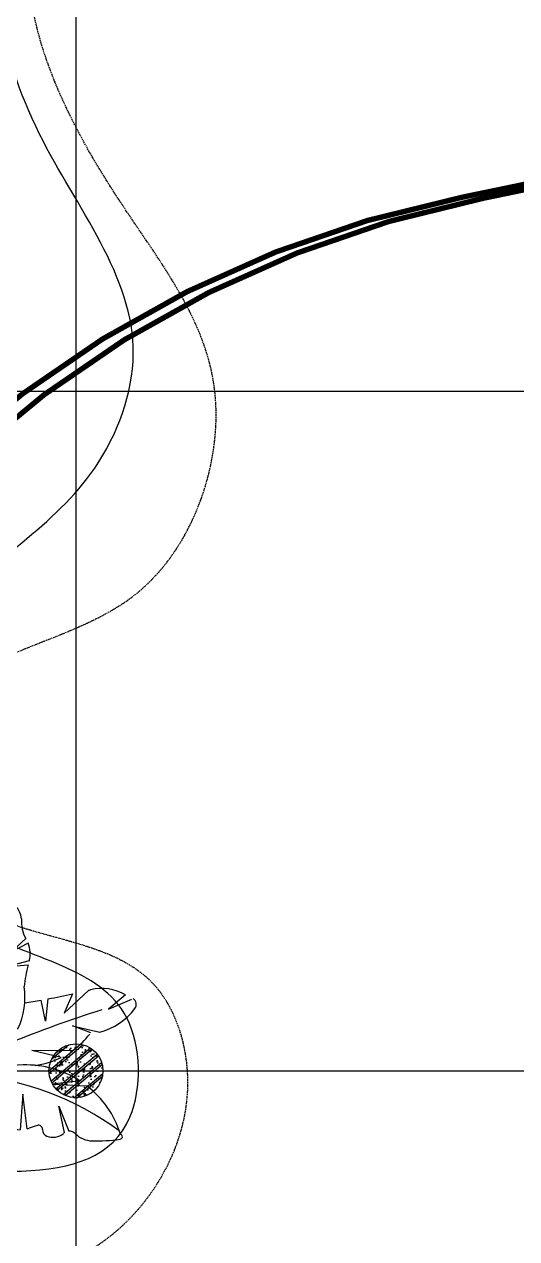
# Model space of a CAD drawing. Header units: millimetres. Extents: x -1030105 to 906887, y -616134 to 1220667.
# Drawn here: x -95770 to -91212, y 547140 to 558393 of the extents above; entities that cross this region are included whole.
import ezdxf
from ezdxf.enums import TextEntityAlignment as Align

# ---------------------------------------------------------------- set-up
doc = ezdxf.new("R2010")
doc.units = ezdxf.units.MM
doc.header["$MEASUREMENT"] = 0
for name, pattern in [('CENTER', [2, 1.25, -0.25, 0.25, -0.25]), ('DASH', [0.35, 0.25, -0.1]), ('DASHED', [0.75, 0.5, -0.25])]:
    doc.linetypes.add(name, pattern=pattern)
for name, color, linetype in [('A-Column', 4, 'Continuous'), ('A-Furniture', 143, 'Continuous'), ('A-Tree', 98, 'Continuous'), ('XR-BC-zColumn$0$LBC - BEACH CLUB - 240809 DG Rev$0$LBC - BEACH CLUB - COLUMN$0$Col 2FL$0$Col 2FL$0$S-Hatch', 8, 'Continuous')]:
    doc.layers.add(name, color=color, linetype=linetype)
doc.styles.add('Arial_Bold', font='arialbd.ttf')

# ---------------------------------------------------------------- blocks, each defined once
blk = doc.blocks.new('FUR')
at = {"layer": 'A-Furniture', "color": 8, "linetype": 'DASH', "lineweight": 9, "ltscale": 1000, "const_width": 50}
blk.add_lwpolyline([(-33574.116996225, 38198.03701352875), (-3.274180926382542e-10, 38211.88251353393), (0, 0), (-7049.126603505938, -1.164153218269348e-10, -0.3011393681377011), (-23981.73349209089, -18888.11748647457), (-49064.43265007329, -18888.11748647457, -0.06124952190979967), (-52473.9447657284, -15923.13210822688), (-52473.9447657284, -15923.13210822688, -0.127607782766149), (-56769.0085550223, -7888.247632739716), (-57047.06649999994, -6235.426486474578, -0.1924218543560013), (-53256.03130311794, 9916.925028712954), (-55726.52506250713, 11649.12232822133, -0.09220963238652186), (-52805.8425345454, 17542.93784715806, -0.09579334497253111), (-54512.04080293298, 23938.01559452759, -0.1077169431674273), (-53957.97341630229, 28268.68321032356, -0.2285839789093287), (-47025.84992466056, 33492.16687116434, 0.2045490622853214), (-42688.61020563537, 36230.61212708103, 0.1311708844373413), (-42047.51066320275, 38025.4441493589, -0.3035398224954187), (-39524.66233420366, 41042.55836063065, -0.3273425619805889)], format="xyb", close=True, dxfattribs=at)
at = {"layer": 'A-Furniture'}
blk.add_spline([(-46363.2046159654, 38182.85801342491), (-48352.45049999998, 38723.47072861483), (-50738.45049999998, 38177.97072861483), (-51361.95049999998, 36516.97072861483), (-50932.45049999998, 34079.47072861483), (-50064.45049999998, 32040.47072861483), (-50421.45049999998, 30984.47072861483), (-51847.95049999998, 29642.97072861483), (-52520.45049999998, 28301.97072861483), (-51538.45049999998, 26725.97072861483), (-50124.45049999998, 25889.47072861483), (-50094.95049999998, 24970.97072861483), (-52639.45049999998, 24598.97072861483), (-55764.95049999998, 24190.97072861483), (-58101.45049999998, 22242.47072861483), (-58906.45049999998, 18981.47072861483), (-56698.45049999998, 16186.47072861483), (-53354.95049999998, 16334.47072861483), (-51777.45049999998, 19442.47072861483), (-50750.45049999998, 19799.47072861483), (-49707.95049999998, 18980.47072861483), (-48063.95049999998, 17525.97072861483), (-44521.95049999998, 19754.47072861483), (-45333.45049999998, 23058.97072861483), (-45063.45049999998, 25559.47072861483), (-44006.95049999998, 26674.97072861483), (-42619.95049999998, 29779.47072861483), (-44288.45049999998, 31022.47072861483), (-44768.45049999998, 31763.97072861483), (-44666.95049999998, 32855.97072861483), (-43949.45049999998, 34829.47072861483), (-44667.45049999998, 36917.97072861483), (-46363.20461596519, 38182.85801342502)], degree=3, dxfattribs=at)
at = {"layer": 'A-Furniture', "color": 8, "linetype": 'DASH', "ltscale": 50}
blk.add_spline([(-50565.95049999998, 37158.97072861483), (-51007.95049999998, 36018.47072861483), (-50216.45049999998, 33498.97072861483), (-49314.45049999998, 31732.97072861483), (-50013.95049999998, 29838.47072861483), (-51872.95049999998, 28826.97072861483), (-52222.45049999998, 28146.47072861483), (-51693.45049999998, 27010.97072861483), (-49882.95049999998, 26208.47072861483), (-49561.45049999998, 25206.47072861483), (-50398.45049999998, 23780.47072861483), (-53858.45049999998, 23927.97072861483), (-55624.95049999998, 23970.97072861483), (-58351.95049999998, 20316.47072861483), (-57893.95049999998, 17233.97072861483), (-55903.95049999998, 16634.97072861483), (-53916.45049999998, 17057.97072861483), (-52627.95049999998, 18970.97072861483), (-51723.95049999998, 19729.47072861483), (-50443.95049999998, 19895.47072861483), (-49094.45049999998, 18897.47072861483), (-47842.95049999998, 18106.47072861483), (-46007.95049999998, 18156.47072861483), (-44971.95049999998, 19467.47072861483), (-45615.95049999998, 21674.97072861483), (-45842.45049999998, 25105.97072861483), (-44013.45049999998, 27179.97072861483), (-43513.95049999998, 29135.47072861483), (-44916.45049999998, 31443.97072861483), (-45133.45049999998, 32868.97072861483), (-44396.45049999998, 34640.47072861483), (-45721.95049999998, 37012.97072861483), (-47384.45049999998, 37836.47072861483), (-50304.45049999998, 37553.97072861483), (-50565.95049999998, 37158.97072861483)], degree=3, dxfattribs=at)
blk = doc.blocks.new('CAYMB 10')
at = {"layer": 'A-Tree', "color": 8}
for p, q in [((238.715650649654, 579.6182638052269), (176.2852105110796, 621.9426230803365)), ((186.5644689614419, 644.1267185458564), (238.715650649654, 579.6182638052269)), ((-325.4732582218421, 543.3802454902325), (-294.8787547032553, 403.6489095685538)), ((-294.8787547032553, 403.6489095685538), (-296.0700989094476, 533.3855430782423)), ((338.564589164569, 539.16627220792), (273.4787241728045, 478.8985422675032)), ((273.4787241728045, 478.8985422675032), (351.6973314038187, 519.0277307261131)), ((-504.6410117267806, 410.2891123816371), (-367.1667000502202, 382.5110154846916)), ((354.6887124035857, 436.4759908806882), (256.0971874112147, 409.436666262045)), ((256.0971874112147, 409.436666262045), (349.4150796181493, 417.0474113345845)), ((-367.1667000502202, 382.5110154846916), (-497.7112205417216, 381.2806026079925)), ((95.00687250689953, 345.8953323567985), (183.0947374099342, 263.5667217111913)), ((183.0947374099342, 263.5667217111913), (84.90115182858426, 315.0707048501936)), ((516.8202095194138, 194.1048419061699), (628.9105254643946, 299.2352224754868)), ((555.2693992947607, 282.7517265723436), (516.8202095194138, 194.1048419061699)), ((-382.8970907971379, 224.2380090198712), (-266.6688206082326, 269.7755907949759)), ((-266.6688206082326, 269.7755907949759), (-353.1145183928893, 206.6125474648434)), ((-5.726964698173106, 153.5171867363388), (-4.586229609965812, 268.6250645958353)), ((-5.726964698173106, 153.5171867363388), (16.58627978124423, 245.8723320083227)), ((429.9125403692451, 155.9008114330354), (410.6450369797385, 254.5554818508099)), ((441.2394350631512, 260.0119577894802), (429.9125403692451, 155.9008114330354)), ((800.4230135336256, 279.0056476828177), (721.9223257167323, 211.4703137571923)), ((721.9223257167323, 211.4703137571923), (830.1820690810855, 258.7901719139772)), ((-239.0395701728121, 125.7578780322219), (-83.30427484225947, 169.3706028317101)), ((-83.30427484225947, 169.3706028317101), (-230.1945371221227, 108.2228984822286)), ((224.8104241719266, 121.1698715304956), (287.8681593717483, 92.92873885919107)), ((302.5589965510007, 121.1698715304956), (224.8104241719266, 121.1698715304956)), ((639.1660111839155, 102.2385455899639), (555.0595933263976, 135.0622490113601)), ((555.0595933263976, 135.0622490113601), (681.5390205197909, 106.4200763733825)), ((367.3390138906543, 20.45014999277191), (557.821376568143, 22.51869702967815)), ((502.3600309251924, -11.08403195551364), (367.3390138906543, 20.45014999277191)), ((-204.9676791954407, -61.71889313741121), (-183.3013383952493, -52.44190028059529)), ((-183.3013383952493, -52.44190028059529), (-178.1426882858214, -114.288502944808)), ((-178.1426882858214, -114.288502944808), (-159.5715427216055, -40.07258242834359)), ((-204.9676791954407, -122.5347193139023), (-266.8714977428608, -81.30365087109385)), ((-204.196477882826, -127.3310654973029), (-204.9676791954407, -61.71889313741121)), ((143.0218579590146, -218.2304025689373), (207.4288874103659, -149.7314513499732)), ((207.4288874103659, -149.7314513499732), (167.9309039485815, -248.3851391418721)), ((592.8495588197547, -119.3980054862914), (461.1993036085332, -135.8390776687302)), ((461.1993036085332, -135.8390776687302), (620.7195718503935, -142.2139893168933)), ((325.6233271286619, -180.9892968822387), (312.6852061285172, -346.4441596715478)), ((344.8166955182969, -342.6124404388829), (325.6233271286619, -180.9892968822387)), ((-292.6647569071356, -369.9211299706367), (-256.5541889067972, -263.7511294005672)), ((-256.5541889067972, -263.7511294005672), (-248.3003521786304, -362.705690089264)), ((492.4860668478213, -236.5587992064538), (537.8115905059676, -353.2512321577524)), ((517.8181643989083, -359.7277302780421), (492.4860668478213, -236.5587992064538)), ((-154.7948591960012, -416.325845527288), (30.13723149732687, -306.0206752118538)), ((30.13723149732687, -306.0206752118538), (-145.4918600437231, -469.1739831443992)), ((222.3969005242834, -408.9304565185448), (169.1895109322213, -434.5251517113065)), ((169.1895109322213, -434.5251517113065), (226.6550938068394, -441.4842379083857)), ((-3.263954783440568, -548.2255597366602), (54.47138149777311, -483.1484652950312)), ((54.47138149777311, -483.1484652950312), (2.097332070159609, -573.529118141334)), ((130.9501344540622, -580.3950924625387), (235.0827775355865, -635.3031904057134)), ((235.6481149397878, -606.5453954523546), (130.9501344540622, -580.3950924625387)), ((172.6658212160692, -726.2650370134506), (223.3993703480519, -774.2839783391682)), ((227.2855263771635, -743.4153645457118), (172.6658212160692, -726.2650370134506))]:
    blk.add_line(p, q, dxfattribs=at)
for centre, radius, start, end in [((-871.4777567913261, 608.5862301258021), 1129.855552588643, 330.67245302648, 3.641032922973614), ((779.4988287719461, 355.9101373694721), 659.2722902632004, 146.0189635815314, 154.0763021309827), ((209.9180833415012, 616.2268724779133), 110.5597618613785, 7.543113912344272, 78.04736568714452), ((779.4988287719461, 355.9101373694721), 659.2722902632004, 156.201305661175, 167.6168316650024), ((478.4198393823172, 616.0173225902254), 159.5793688367412, 174.706298392514, 208.7889803306433), ((-221.7666346176411, 462.5324904182926), 287.6582760387117, 161.2205659913778, 190.4639080002395), ((-484.4715234372707, -269.5221160924993), 824.7155909276798, 78.82497402445534, 90.66972910121446), ((-484.4715234372707, -269.5221160924993), 824.7155909276798, 67.69490835147803, 76.79451232428683), ((236.755102414405, 470.2114022054593), 122.6638091375199, 344.0084059050306, 22.93603431214617), ((-1459.690843628166, -1138.771680419974), 1923.468895043192, 36.70351893037481, 57.46954700200074), ((-338.8007119102695, 239.5967835061019), 304.0756695246674, 15.84499370040856, 56.61069613927844), ((-1542.902939352862, 865.8081009959569), 1718.446344457842, 342.7300337644285, 347.6168316650025), ((1039.005968139434, 240.2970391763374), 711.882214688397, 165.6238916327764, 173.8497337395827), ((1039.005968139434, 240.2970391763374), 711.882214688397, 164.0084059050306, 164.110091381332), ((-221.7666346176411, 462.5324904182926), 287.6582760387117, 196.4070659168597, 234.1870524300158), ((1704.152454995899, -143.6701514924644), 1681.908795261614, 162.7300337644285, 163.0792001669171), ((41.96888153787586, 347.6667464350467), 91.73312292712151, 195.8449937004085, 230.5605807165402), ((1704.152454995899, -143.6701514924644), 1681.908795261614, 164.0749999253743, 168.4283775462131), ((-12.67507818593003, 267.2108032992692), 347.4197398351678, 335.1427602876785, 8.16711169028393), ((-209.9366539784678, 3822.649371958105), 3621.659239046866, 280.358138861941, 282.1977283526998), ((-209.9366539784678, 3822.649371958105), 3621.659239046866, 283.3980360557906, 283.548294695203), ((690.6355624774296, 85.37655267835362), 222.5882091254535, 60.44681838818225, 103.548294695203), ((-320.7347799850104, 322.0762417442747), 115.8636308787558, 233.2324526345538, 237.5887007438244), ((-231.766255730181, 14.88319813268026), 339.1680436945305, 47.95141662230789, 50.56058071654016), ((-231.766255730181, 14.88319813268026), 339.1680436945305, 354.6007765778234, 42.92545712248191), ((-209.9366539784678, 3822.649371958105), 3621.659239046866, 278.6352431112115, 279.8664868686059), ((817.511440649323, 234.4921467081294), 32.59454687060725, 323.1476556933032, 55.43795290225658), ((-320.7347799850104, 322.0762417442747), 115.8636308787558, 255.9290285283741, 267.0909563796757), ((-315.6195761270646, 151.8575429006014), 55.60237919803038, 24.20546519525691, 101.4053945023518), ((128.8901085334655, 351.6790820074966), 431.7552997689148, 204.2054651952569, 211.5513251737923), ((2261.033439234685, -4819.460737201036), 5267.70064518032, 107.3413043199353, 112.3058230292931), ((607.9519777596288, 391.5614522692631), 294.4837128093322, 284.4707032040494, 323.1476556933032), ((128.8901085334655, 351.6790820074966), 431.7552997689148, 213.4357366631786, 237.8386598974236), ((-12.67507818593003, 267.2108032992692), 347.4197398351678, 286.683821417299, 329.8909765086365), ((329.4013005118468, 336.9554401499918), 388.6466217139611, 305.996232287867, 321.8459668997995), ((0, -337.7482491607079), 337.7482491607315, 71.72741072522271, 118.1939077791721), ((-895.072876284481, 1238.599255244713), 1606.842570017603, 281.5142955742673, 307.8151157708742), ((-406.6215687962249, 153.821227927343), 540.2459298013857, 287.0408817533136, 341.5637966210982), ((483.4170424840122, -5395.586750178481), 5351.501479308205, 91.68041618368886, 93.97711696796304), ((339.9329093026463, -504.7281531734043), 458.5386230856771, 57.07131363646801, 91.68041618368886), ((329.4013005118468, 336.9554401499918), 388.6466217139611, 277.773074949076, 296.4251469481378), ((-8.812954175969935, -908.2365988525562), 866.563070171323, 107.2231083180989, 135.0206824451704), ((915.3737261515053, 394.3985224193311), 985.8202716685598, 210.5658740579717, 218.4214248434757), ((-19.67628685309319, -1417.423136411293), 1327.183343981249, 53.45551872566639, 85.59402888639943), ((1238.604113080713, -281.7090184199624), 1181.896966314566, 173.2496747741793, 205.5926878717474), ((339.9329093026463, -504.7281531734043), 458.5386230856771, 17.51489595105737, 52.24029725564014), ((915.3737261515053, 394.3985224193311), 985.8202716685598, 220.69477463243, 225.7555748056288), ((-587.1989607803844, -330.2680094094248), 48.89684057720707, 135.0206824451704, 258.4069812984008), ((79.12071815130184, -404.8095753640519), 233.6527065375773, 157.0771258813028, 182.7473181073303), ((312.6159168867161, -337.5196654610336), 100.6384510239315, 159.0815244804994, 190.5200611703198), ((312.7370421675732, -224.3457737795543), 122.0983968953165, 225.7555748056288, 269.9756754678196), ((651.7176895141893, -1169.165985498577), 881.6909792928842, 107.1012602260706, 109.7368665715743), ((397.8620837506605, -344.0600182445487), 18.41667423347537, 357.8127589799344, 107.1012602260706), ((-462.6810181882756, 308.0949123103055), 699.0073552476517, 259.5557244193585, 284.0769776521867), ((-1074.81847715273, -595.1679378441186), 1310.515980647398, 8.169963742111003, 10.52006117031982), ((312.7370421675732, -224.3457737795543), 122.0983968953165, 285.2068583583672, 289.7368665715742), ((448.4678145552462, -345.9928085939027), 32.22595276001595, 177.8127589799344, 248.0460523007279), ((464.4035032119573, -306.4591387975961), 74.85056091692964, 248.0460523007279, 310.8614180743947), ((539.8669704514614, -393.6951788552105), 40.49614069499967, 122.9882373665325, 130.8614180743947), ((539.8669704514614, -393.6951788552105), 40.49614069499967, 45.32380455527569, 92.90929492024217), ((648.6469490672171, -283.678668439039), 114.2188111092727, 225.3238045552756, 268.3173632320293), ((667.6692234594229, 363.8661339700921), 762.0429524085476, 268.3173632320293, 278.1257358594557), ((773.6529619407229, -378.4241003859788), 12.22474454553995, 278.1257358594557, 73.06873538917671), ((-1074.81847715273, -595.1679378441186), 1310.515980647398, 1.755641354297249, 6.734550152070574), ((79.12071815130184, -404.8095753640519), 233.6527065375773, 195.9900497176004, 196.058939603915), ((-89.8212527618889, -453.44103992905), 57.85051974295094, 196.058939603915, 237.7317177395325), ((56.72459466154396, -221.3440656791208), 332.3403936053967, 237.7317177395325, 259.8030533806472), ((-768.0439603001578, -588.8147328672349), 1003.695456758675, 358.9899712243594, 1.929659337987232), ((379.0376141950837, -497.4245712160482), 384.5463279646863, 191.4146135001872, 242.8877097801719), ((-768.0439603001578, -588.8147328672349), 1003.695456758675, 351.2018494907206, 357.3602215140918), ((-768.0439603001578, -588.8147328672349), 1003.695456758675, 345.5238759625545, 349.5865213171726)]:
    blk.add_arc(centre, radius, start, end, dxfattribs=at)
blk = doc.blocks.new('CÂY')
at = {"layer": 'A-Tree', "color": 8, "ltscale": 10, "xscale": 2, "yscale": 2, "zscale": 2}
blk.add_blockref('CAYMB 10', (-7240.255961537157, 39731.45873061032), dxfattribs=at)
blk = doc.blocks.new('BỐ TRÍ LAY OUT')
at = {"layer": 'A-Furniture', "color": 3}
for name, p in [('CÂY', (4286.75486311756, 4469.288343299762)), ('FUR', (48783.7433631176, 18654.71482977469))]:
    blk.add_blockref(name, p, dxfattribs=at)
blk = doc.blocks.new('*U1486')
at = {"color": 8, "linetype": 'CENTER', "ltscale": 500}
blk.add_line((-6392.643045294039, 7811.817619178139), (-6055.4829418041, 7811.817619178139), dxfattribs=at)
at = {"style": 'Arial_Bold'}
blk.add_attdef('TRUC', text='', height=2.5, dxfattribs=at).set_placement((-6401.947800032925, 7811.817619178007), align=Align.MIDDLE_CENTER)
blk = doc.blocks.new('*U1487')
at = {"color": 8, "linetype": 'CENTER', "ltscale": 500}
blk.add_line((-6401.947800033063, 7821.122373916886), (-6401.947800033064, 8224.897619178022), dxfattribs=at)
at = {"style": 'Arial_Bold'}
blk.add_attdef('TRUC', text='', height=2.5, dxfattribs=at).set_placement((-6401.947800032925, 7811.817619178007), align=Align.MIDDLE_CENTER)
blk = doc.blocks.new('TRỤC')
at = {"color": 0, "xscale": 199.9999999999901, "yscale": 199.9999999999901, "zscale": 199.9999999999901}
for name, p in [('*U1487', (1286689.560006549, -1575802.327948784)), ('*U1486', (1270336.330398289, -1511963.523835555)), ('*U1486', (1270336.330398289, -1518263.523835549))]:
    blk.add_blockref(name, p, dxfattribs=at)
blk = doc.blocks.new('KIẾN TRÚC')
h = blk.add_hatch(color=9)
h.dxf.hatch_style = 1
edge = h.paths.add_edge_path(flags=16)
edge.add_line((62281.95049999998, 27412.02927138517), (55232.82389649404, 27412.02927138505))
edge.add_arc((32545.50878812408, 30716.66293956665), 22926.72829924391, 284.53695158247865, 351.7125813344091, ccw=False)
edge.add_line((38300.21700792988, 8523.911784915952), (13217.51784992669, 8523.911784910597))
edge.add_arc((23753.10182550838, 24110.84943410289), 18813.58963585476, 227.7677182561868, 235.9442986410003, ccw=False)
edge.add_arc((7788.819823088517, 12733.3910908635), 4187.039666959467, 236.0590124962323, 322.4360737019827, ccw=False)
edge.add_arc((13873.5970987339, 18503.25729619298), 12505.26566685072, 190.8327360748526, 227.6605687844487, ccw=False)
edge.add_arc((25477.52443721271, 20792.18331255531), 24332.69085544715, 180.6832153365221, 190.991126688788, ccw=False)
edge.add_arc((3282.93561756362, 20557.21277457592), 2137.084471138149, 101.08076224722828, 181.479400931386, ccw=False)
edge.add_line((2872.204064266523, 22654.45611475036), (4986.06665855035, 23013.11448664329))
edge.add_arc((28039.69241930227, 24288.4119512235), 23088.87273861522, 153.2014320220877, 183.1663029992741, ccw=False)
edge.add_arc((10232.26976538847, 40544.64471371844), 6483.106001901682, 182.8401094538115, 244.3962742115525, ccw=False)
edge.add_arc((-6425.00274742386, 39970.86676714511), 10185.26120742048, 1.420812516492314, 26.70695635716553)
edge.add_arc((10590.58143904217, 49414.25633883046), 9292.69259551461, 144.7133172211654, 211.5754885360199, ccw=False)
edge.add_arc((-12326.15115191392, 64090.21360378864), 17935.64217367859, 328.7375359512051, 356.1899532233969)
edge.add_arc((16735.32676788772, 62308.59922571364), 11181.04393981935, 84.1243873636841, 176.9761863570094, ccw=False)
edge.add_arc((20708.98128665387, 99752.52490135818), 26473.21942281876, 263.8653720447036, 288.4869561324928)
edge.add_arc((35667.35201082098, 54479.70646712999), 21207.13938727637, 73.35106851793267, 108.03023985438841, ccw=False)
edge.add_arc((44765.46109434243, 84516.17499720305), 10177.42256554817, 252.7258710955127, 285.7130125077479)
edge.add_arc((49658.99676799333, 68415.98596348311), 6655.601145545619, 49.49953772748103, 108.7311152981473, ccw=False)
edge.add_arc((48035.04809900769, 66009.84854850778), 9545.540963997893, -2.328829575281418, 51.46764420018991, ccw=False)
edge.add_line((57572.70516659174, 65621.96975748474), (49483.50000000001, 65623.9117849106))
edge.add_line((49483.50000000001, 65623.9117849106), (62281.95049999965, 65623.9117849191))
edge.add_line((62281.95049999965, 65623.9117849191), (62281.95049999998, 27412.02927138517))
h.paths.add_polyline_path([(0, 77895.5), (64428.50000000001, 77895.5), (64428.50000000001, -0.577250000089407), (-1.792749999687658, 0.577250000089407)])
at = {"color": 3}
blk.add_blockref('TRỤC', (5188.757962470409, 8718.304113260703), dxfattribs=at)
blk = doc.blocks.new('XR-BC-zColumn$0$LBC - BEACH CLUB - 240809 DG Rev$0$LBC - BEACH CLUB - COLUMN$0$RGSERHG')
h = blk.add_hatch()
h.set_pattern_fill('1BT-01', color=8, scale=20, angle=175, pattern_type=2)
h.set_pattern_definition([(225, (-7119615, -1076695), (-141.8123164251557, 25.00533762429768), [15, -165]), (170, (-7119615, -1076695), (14.53309575937185, -152.2845582153077), [12, -132]), (275.4514, (-7119626.81769274, -1076692.91622281), (-127.279318845554, -127.2791203212298), [12.748038, -140.2284224]), (221.1842, (-7119618.48622971, -1076734.847787924), (-209.7507883188072, 51.58107015833942), [22.5, -247.5]), (271.6356, (-7119635.965459294, -1076730.54935445), (-203.20119966676, -177.7899671973613), [19.12205759999999, -210.3426]), (166.1842000000001, (-7119618.48622971, -1076734.847787924), (-203.2010608876388, -177.790125901653), [18, -198]), (196, (-7119637.538566244, -1076723.142726088), (-111.9090184227618, 90.62213634221807), [15, -165]), (141, (-7119637.538566244, -1076723.142726088), (-61.11808688085385, -140.2368603442294), [12, -132]), (246.4514, (-7119646.864312973, -1076715.590875433), (-173.0271425618234, -49.61458870558845), [12.748038, -140.2284224]), (212.5, (-7119615, -1076695), (-8.225438896689198, -66.1134581984397), [0, -130.3999999999999, 0, -134, 0, -132.5]), (182.5, (-7119615, -1076695), (-59.28874482535977, -73.99656706248861), [0, -76.39999999999999, 0, -127.4, 0, -50.5]), (142.5, (-7119570.569716465, -1076698.887146126), (-105.965058807757, 13.79894691157983), [0, -50, 0, -156, 0, -207]), (132.5, (-7119550.645822504, -1076700.630260981), (-117.9383387974469, -9.779205780565105), [0, -65, 0, -103.6, 0, -147]), (220, (-7119615, -1076695), (54.63694682335584, -65.11377766511313), []), (220, (-7119617.135315698, -1076719.406770103), (54.63694682335584, -65.11377766511313), [])])
edge = h.paths.add_edge_path()
edge.add_arc((-7119615, -1076695), 250, 0, 360)
at = {"layer": 'XR-BC-zColumn$0$LBC - BEACH CLUB - 240809 DG Rev$0$LBC - BEACH CLUB - COLUMN$0$Col 2FL$0$Col 2FL$0$S-Hatch'}
h = blk.add_hatch(dxfattribs=at)
h.set_pattern_fill('ANSI32', color=256, scale=250, angle=-90.00000000000001)
h.set_pattern_definition([(315, (-7119759.102973502, -1076233.445467707), (66.29126073623885, 66.29126073623883), []), (315, (-7119759.102973502, -1076277.639641457), (66.29126073623885, 66.29126073623883), [])])
edge = h.paths.add_edge_path()
edge.add_arc((-7119365, -1076695), 1e-09, 0, 0)
h = blk.add_hatch(dxfattribs=at)
h.set_pattern_fill('AR-CONC', color=256, scale=10, angle=-90.00000000000001)
h.set_pattern_definition([(319.9999999999999, (-7119759.102973502, -1076233.445467707), (-6.275213498259527, -71.72601826007535), [7.5, -82.5]), (265, (-7119759.102973502, -1076233.445467707), (75.21921337000119, 13.87513336129999), [6, -66]), (10.45144445999999, (-7119759.625907902, -1076239.422635807), (68.94399909686292, -57.85088467271121), [6.374019199999997, -70.11421119999996]), (316.1842, (-7119739.102973502, -1076233.445467707), (-16.55192807930768, -106.7241330671572), [11.25, -123.75]), (6.635635489999989, (-7119740.482304201, -1076242.339142207), (97.41186007745503, -93.46619456742286), [9.5610342, -105.171376]), (261.1841639899999, (-7119739.102973502, -1076233.445467707), (97.41186002699901, -93.46619450547735), [9, -99.0000001]), (290.9999999999999, (-7119744.102973502, -1076243.445467707), (-40.2618890665339, -59.69070521184616), [7.5, -82.5]), (236, (-7119744.102973502, -1076243.445467707), (72.5150045046853, -24.33153319215819), [6, -66]), (341.4514447399999, (-7119747.458130902, -1076248.419693107), (32.25311528063536, -84.02223767299712), [6.374019000000001, -70.1142112]), (307.5, (-7119759.102973502, -1076233.445467707), (33.28938538313115, -1.215985531729074), [0, -65.19999999999996, 0, -66.99999999999997, 0, -66.24999999999997]), (277.5, (-7119759.102973502, -1076233.445467707), (39.44117118823602, -26.30695374421487), [0, -38.19999999999999, 0, -63.7, 0, -25.25]), (237.5, (-7119759.102973502, -1076211.145467707), (-2.255487173437988, -53.3822436172409), [0, -25, 0, -78, 0, -103.5]), (227.5, (-7119759.102973502, -1076201.145467707), (10.01049823323176, -58.31861693423862), [0, -32.5, 0, -51.8, 0, -73.5])])
edge = h.paths.add_edge_path()
edge.add_arc((-7119365, -1076695), 1e-09, 0, 0)
at = {"color": 0}
blk.add_circle((-7119615, -1076695), 250, dxfattribs=at).dxf.unprotected_set("ltscale", 0)
blk = doc.blocks.new('cot ngoai nha tang ham')
blk.add_blockref('XR-BC-zColumn$0$LBC - BEACH CLUB - 240809 DG Rev$0$LBC - BEACH CLUB - COLUMN$0$RGSERHG', (7066673.121179713, 1034275.974125054))
blk = doc.blocks.new('cot tang tren')
at = {"layer": 'A-Column'}
blk.add_blockref('cot ngoai nha tang ham', (69825.38898289204, 143088.5553762205), dxfattribs=at)

msp = doc.modelspace()

# ---------------------------------------------------------------- linework, layer by layer
at = {"color": 1, "linetype": 'DASHED', "ltscale": 1000, "const_width": 50}
msp.add_lwpolyline([(-78070.66649622499, 561486.5662849139), (-44496.54950000049, 561500.4117849191), (-44496.54950000002, 523288.5292713852), (-51545.67610350606, 523288.5292713851, -0.3011393681377011), (-68478.28299209109, 504400.4117849106), (-93560.98215007345, 504400.4117849106, -0.06124952190979967), (-96970.49426572846, 507365.3971631583), (-95985.65071073879, 508253.6354169543, -0.1789094553322439), (-99393.28219433251, 517053.1027849106), (-101543.616, 517053.1027849106, -0.1924218543560013), (-97752.580803118, 533205.4543000981), (-100223.0745625073, 534937.6515996065, -0.09220963238652186), (-97302.3920345456, 540831.4671185432, -0.09579334497253111), (-99008.59030293307, 547226.5448659128, -0.1077169431674273), (-98454.52291630238, 551557.2124817087, -0.2285839789093287), (-91522.39942466054, 556780.6961425495, 0.2045490622853214), (-87185.15970563545, 559519.1413984662, 0.1311708844373413), (-86544.06016320275, 561313.9734207441, -0.3035398224954187), (-84021.21183420374, 564331.0876320158, -0.3273425619805889)], format="xyb", close=True, dxfattribs=at)

# ---------------------------------------------------------------- block references
at = {"color": 3}
for name, p in [('KIẾN TRÚC', (-106778.5, 495876.5)), ('BỐ TRÍ LAY OUT', (-93480.29286311776, 504642.1131132607))]:
    msp.add_blockref(name, p, dxfattribs=at)
at = {"layer": 'A-Column'}
msp.add_blockref('cot tang tren', (-112175.3889829109, 448026.8494373155), dxfattribs=at)

doc.saveas('drawing.dxf')
